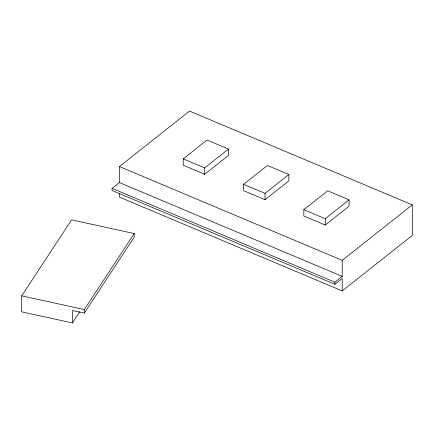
<?xml version="1.0" encoding="UTF-8"?>
<svg xmlns="http://www.w3.org/2000/svg" width="434" height="434" viewBox="0 0 434 434"><rect width="100%" height="100%" fill="white"/><g stroke="black" fill="none" stroke-linecap="round" stroke-linejoin="round"><path stroke-width="0.65" d="M21.7 295.847L71.599 219.848L134.22 233.552L134.22 237.132L84.315 313.131L72.391 310.522L72.391 322.929L21.7 311.834L21.7 295.847L84.315 309.55L134.22 233.552M72.391 322.929L79.785 311.672M342.214 290.905L342.214 278.482L334.864 284.297L112.091 190.504L112.091 188.389L119.442 182.568L119.442 166.553L189.528 111.071L412.3 204.864L412.3 235.423L342.214 290.905L119.442 197.112L119.442 193.184M183.219 158.904L207.045 140.036L228.479 149.063L228.479 155.399L204.653 174.262L183.219 165.24L183.219 158.904L204.653 167.925L228.479 149.063M243.61 184.331L267.442 165.468L288.876 174.49L288.876 180.832L265.049 199.694L243.61 190.667L243.61 184.331L265.049 193.358L288.876 174.49M303.822 209.682L327.654 190.819L349.088 199.841L349.088 206.183L325.261 225.045L303.822 216.018L303.822 209.682L325.261 218.709L349.088 199.841M334.864 284.297L334.864 282.187L342.214 276.366L342.214 260.351L412.3 204.864M119.442 166.553L342.214 260.351M119.442 182.568L342.214 276.366M112.091 188.389L334.864 282.187M325.261 218.709L325.261 225.045M265.049 193.358L265.049 199.694M204.653 167.925L204.653 174.262M84.315 309.55L84.315 313.131"/></g></svg>
